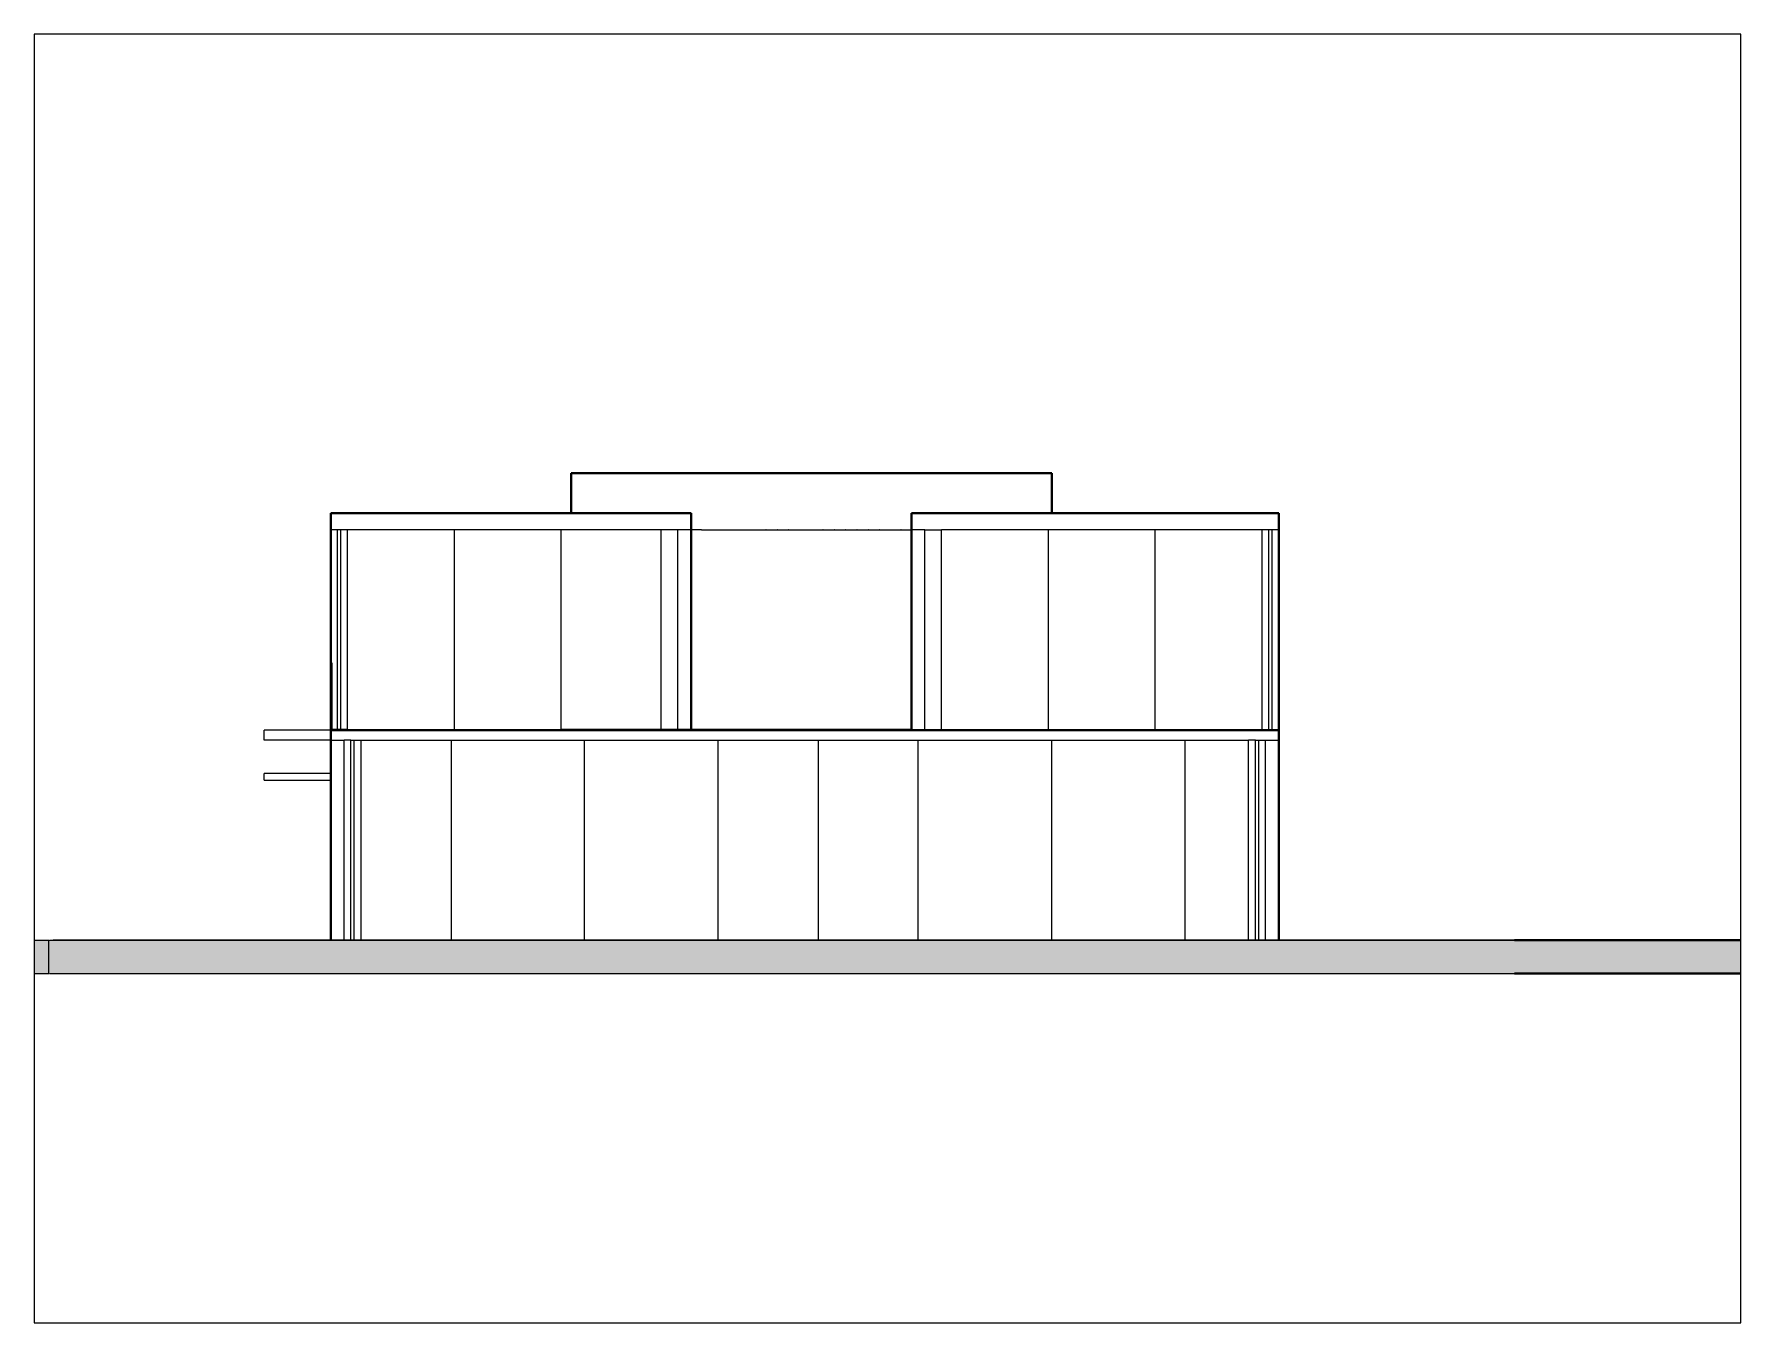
# Paper-space layout '右立面A4' of a CAD drawing. Header units: millimetres. Extents: x 1 to 256, y 1 to 194.
# The model-space entities are those that its viewports show. They can reach past a viewport. Long polylines and large blocks are cut down to what shows.
import ezdxf

# ---------------------------------------------------------------- set-up
doc = ezdxf.new("R2010")
doc.units = ezdxf.units.MM
doc.header["$LTSCALE"] = 1000
doc.layers.add('1', color=7, linetype='Continuous', lineweight=40)

msp = doc.modelspace()

# ---------------------------------------------------------------- hatches: boundary and pattern name
h = msp.add_hatch(color=256)
h.dxf.hatch_style = 1
h.paths.add_polyline_path([(32380, 0.1), (25663.6, 0.1), (22832.4, 0.1), (22832.3, 0), (22832.2, 0.1), (21950.2, 0.1), (20205.5, 0.1), (20203.9, 0.1), (19540.9, 0.1), (19478.4, 0.1), (19478.4, -499.9), (21950.2, -499.9), (25648, -499.9), (32380, -499.9), (55110.6, -499.9), (65031.2, -499.9), (65031.2, 0.1), (55050.1, 0.1), (54418.4, 0.1), (54297.1, 0.1)])
at = {"layer": '1'}
h = msp.add_hatch(color=256, dxfattribs=at)
h.dxf.hatch_style = 1
h.paths.add_polyline_path([(95486.1, 0.1), (86986.1, 0.1), (84594.3, 0.1), (65272.9, 0.1), (65257.1, 0.1), (65253.9, 0.1), (65117.5, 0.1), (65108.1, 0.1), (65031.2, 0.1), (65031.2, -499.9), (86986.1, -499.9), (95486.1, -499.9)])

# ---------------------------------------------------------------- linework, layer by layer
for p, q in [((69354.5, 6150.1), (69254.5, 6150.1)), ((69354.5, 3152.1), (69354.5, 6150.1)), ((69404.5, 6150.1), (69354.5, 6150.1)), ((69404.5, 3152.1), (69404.5, 6150.1)), ((69504.5, 6150.1), (69404.5, 6150.1)), ((69504.5, 5128.3), (69504.5, 6150.1)), ((71104.5, 6150.1), (69504.5, 6150.1)), ((71104.5, 3150.1), (71104.5, 6150.1)), ((72704.5, 6150.1), (71104.5, 6150.1)), ((72704.5, 3152.1), (72704.5, 6150.1)), ((74204.5, 6150.1), (72704.5, 6150.1)), ((74204.5, 3152.1), (74204.5, 6150.1)), ((74454.5, 6150.1), (74204.5, 6150.1)), ((74654.5, 6150.1), (74454.5, 6150.1)), ((74454.5, 3152.1), (74454.5, 6150.1)), ((74804.9, 6150.1), (74654.5, 6150.1)), ((74804.9, 6150.1), (74805.1, 6150.1)), ((74805.1, 6150.1), (74959, 6150.1)), ((74959, 6150.1), (74959.5, 6150.1)), ((74959.5, 6150.1), (75116.5, 6150.1)), ((75116.5, 6150.1), (75117.2, 6150.1)), ((75117.2, 6150.1), (75277.1, 6150.1)), ((75277.1, 6150.1), (75278, 6150.1)), ((75278, 6150.1), (75440.3, 6150.1)), ((75441.5, 6150.1), (75440.3, 6150.1)), ((75441.5, 6150.1), (75605.8, 6150.1)), ((75607.2, 6150.1), (75605.8, 6150.1)), ((75607.2, 6150.1), (75773.2, 6150.1)), ((75774.9, 6150.1), (75773.2, 6150.1)), ((75774.9, 6150.1), (75942.2, 6150.1)), ((75944.1, 6150.1), (75942.2, 6150.1)), ((75944.1, 6150.1), (76112.3, 6150.1)), ((76114.5, 6150.1), (76112.3, 6150.1)), ((76114.5, 6150.1), (76283.2, 6150.1)), ((76285.7, 6150.1), (76283.2, 6150.1)), ((76285.7, 6150.1), (76454.5, 6150.1)), ((76457.2, 6150.1), (76454.5, 6150.1)), ((76457.2, 6150.1), (76625.8, 6150.1)), ((76628.8, 6150.1), (76625.8, 6150.1)), ((76628.8, 6150.1), (76796.7, 6150.1)), ((76799.9, 6150.1), (76796.7, 6150.1)), ((76799.9, 6150.1), (76966.8, 6150.1)), ((76970.3, 6150.1), (76966.8, 6150.1)), ((76970.3, 6150.1), (77135.8, 6150.1)), ((77139.5, 6150.1), (77135.8, 6150.1)), ((77139.5, 6150.1), (77303.2, 6150.1)), ((77307.1, 6150.1), (77303.2, 6150.1)), ((77307.1, 6150.1), (77468.7, 6150.1)), ((77472.8, 6150.1), (77468.7, 6150.1)), ((77472.8, 6150.1), (77632, 6150.1)), ((77636.2, 6150.1), (77632, 6150.1)), ((77636.2, 6150.1), (77792.5, 6150.1)), ((77796.9, 6150.1), (77792.5, 6150.1)), ((77796.9, 6150.1), (77950, 6150.1)), ((77954.5, 6150.1), (77950, 6150.1)), ((78154.5, 6150.1), (77954.5, 6150.1)), ((78154.5, 3150.1), (78154.5, 6150.1)), ((78154.5, 6150.1), (78404.5, 6150.1)), ((78404.5, 3150.1), (78404.5, 6150.1)), ((80004.5, 6150.1), (78404.5, 6150.1)), ((80004.5, 3150.1), (80004.5, 6150.1)), ((81604.5, 6150.1), (80004.5, 6150.1)), ((81604.5, 3150.1), (81604.5, 6150.1)), ((83204.5, 6150.1), (81604.5, 6150.1)), ((83204.5, 3150.1), (83204.5, 6150.1)), ((83304.5, 6150.1), (83204.5, 6150.1)), ((83304.5, 3150.1), (83304.5, 6150.1)), ((83354.5, 6150.1), (83304.5, 6150.1)), ((83354.5, 3150.1), (83354.5, 6150.1)), ((83454.5, 6150.1), (83354.5, 6150.1)), ((69504.5, 3152.1), (69504.5, 5128.3)), ((69274.5, 4152.1), (69254.5, 4152.1)), ((69274.5, 3152.1), (69274.5, 4152.1)), ((68254.5, 3000.1), (68254.5, 3150.1)), ((69254.5, 3150.1), (68254.5, 3150.1)), ((69254.5, 3000.1), (69254.5, 3150.1)), ((69504.5, 3152.1), (70042.5, 3152.1)), ((71617.2, 3152.1), (72704.5, 3152.1)), ((69254.5, 3000.1), (68254.5, 3000.1)), ((69254.5, 3000.1), (69454.5, 3000.1)), ((69454.5, 3000.1), (69454.7, 3000.1)), ((69454.5, 2500.1), (69454.5, 3000.1)), ((69554.7, 3000.1), (69454.7, 3000.1)), ((69454.7, 2500.1), (69454.7, 3000.1)), ((69554.7, 0.1), (69554.7, 3000.1)), ((69554.7, 3000.1), (69604.7, 3000.1)), ((69604.7, 3000.1), (69704.7, 3000.1)), ((69604.7, 0.1), (69604.7, 3000.1)), ((69704.7, 3000.1), (69704.7, 0.1)), ((69704.7, 3000.1), (71054.7, 3000.1)), ((71054.7, 3000.1), (71054.7, 0.1)), ((71054.7, 3000.1), (73054.7, 3000.1)), ((73054.7, 0.1), (73054.7, 3000.1)), ((73054.7, 3000.1), (75054.7, 3000.1)), ((75054.7, 0.1), (75054.7, 3000.1)), ((75054.7, 3000.1), (76554.7, 3000.1)), ((76554.7, 3000.1), (76554.7, 0.1)), ((76554.7, 3000.1), (78054.7, 3000.1)), ((78054.7, 0.1), (78054.7, 3000.1)), ((78054.7, 3000.1), (80054.7, 3000.1)), ((80054.7, 0.1), (80054.7, 3000.1)), ((80054.7, 3000.1), (82054.7, 3000.1)), ((82054.7, 0.1), (82054.7, 3000.1)), ((82054.7, 3000.1), (83004.7, 3000.1)), ((83004.7, 0.1), (83004.7, 3000.1)), ((83104.7, 3000.1), (83004.7, 3000.1)), ((83104.7, 0.1), (83104.7, 3000.1)), ((83104.7, 3000.1), (83154.7, 3000.1)), ((83154.7, 3000.1), (83254.7, 3000.1)), ((83154.7, 0.1), (83154.7, 3000.1)), ((83254.7, 3000.1), (83454.5, 3000.1)), ((83254.7, 0.1), (83254.7, 3000.1)), ((68254.5, 2400.1), (68254.5, 2500.1)), ((69254.5, 2500.1), (68254.5, 2500.1)), ((68254.5, 2400.1), (69254.5, 2400.1)), ((69454.5, 2500.1), (69454.7, 2500.1)), ((69454.5, 2407), (69454.5, 2500.1)), ((69454.7, 2407), (69454.5, 2407)), ((69454.5, 2400.1), (69454.5, 2407)), ((69454.7, 2400.1), (69454.5, 2400.1)), ((69454.5, 1493.2), (69454.5, 2400.1)), ((69454.7, 2407), (69454.7, 2500.1)), ((69454.7, 2400.1), (69454.7, 2407)), ((69454.7, 1493.2), (69454.7, 2400.1)), ((69454.5, 1493.2), (69454.7, 1493.2)), ((69454.5, 907), (69454.5, 1493.2)), ((69454.7, 907), (69454.7, 1493.2)), ((69454.5, 907), (69454.7, 907)), ((69454.5, 900.1), (69454.5, 907)), ((69454.7, 900.1), (69454.5, 900.1)), ((69454.5, 760.1), (69454.5, 900.1)), ((69454.7, 900.1), (69454.7, 907)), ((69454.7, 760.1), (69454.7, 900.1)), ((69454.7, 760.1), (69454.5, 760.1)), ((69454.5, 750.1), (69454.5, 760.1)), ((69454.5, 750.1), (69454.7, 750.1)), ((69454.5, 1.1), (69454.5, 750.1)), ((69454.7, 750.1), (69454.7, 760.1)), ((69454.7, 1.1), (69454.7, 750.1)), ((55050.1, 0.1), (65031.2, 0.1)), ((65031.2, -499.9), (65031.2, 0.1)), ((65037.5, 0.1), (69254.5, 0.1)), ((65037.5, 0.1), (65218, 0.1)), ((65037.5, 0.1), (65405.7, 0.1)), ((65037.5, 0.1), (65313.8, 0.1)), ((65037.5, 0.1), (65186.3, 0.1)), ((65037.5, 0.1), (65079, 0.1)), ((65037.5, 0.1), (65566.8, 0.1)), ((65037.5, 0.1), (65594, 0.1)), ((65037.5, 0.1), (65190.5, 0.1)), ((65037.5, 0.1), (65312.3, 0.1)), ((65037.5, 0.1), (65680, 0.1)), ((65037.5, 0.1), (65685.7, 0.1)), ((65037.5, 0.1), (65504.8, 0.1)), ((65037.5, 0.1), (65474.3, 0.1)), ((65037.5, 0.1), (65262.6, 0.1)), ((65037.5, 0.1), (65450.2, 0.1)), ((65037.5, 0.1), (65358.3, 0.1)), ((65037.5, 0.1), (65230.9, 0.1)), ((65037.5, 0.1), (65123.5, 0.1)), ((65037.5, 0.1), (65067.5, 0.1)), ((65037.5, 0.1), (65611.4, 0.1)), ((65037.5, 0.1), (65235.1, 0.1)), ((65037.5, 0.1), (65356.9, 0.1)), ((65037.5, 0.1), (65059.7, 0.1)), ((65037.5, 0.1), (65724.6, 0.1)), ((65037.5, 0.1), (65730.3, 0.1)), ((65037.5, 0.1), (65549.4, 0.1)), ((65037.5, 0.1), (65518.8, 0.1)), ((65037.5, 0.1), (65224.7, 0.1)), ((65037.5, 0.1), (65412.3, 0.1)), ((65037.5, 0.1), (65320.4, 0.1)), ((65037.5, 0.1), (65193, 0.1)), ((65037.5, 0.1), (65085.6, 0.1)), ((65037.5, 0.1), (65573.5, 0.1)), ((65037.5, 0.1), (65600.7, 0.1)), ((65037.5, 0.1), (65197.2, 0.1)), ((65037.5, 0.1), (65319, 0.1)), ((65037.5, 0.1), (65686.7, 0.1)), ((65037.5, 0.1), (65692.4, 0.1)), ((65037.5, 0.1), (65511.5, 0.1)), ((65037.5, 0.1), (65480.9, 0.1)), ((65037.5, 0.1), (65265.9, 0.1)), ((65037.5, 0.1), (65453.5, 0.1)), ((65037.5, 0.1), (65361.7, 0.1)), ((65037.5, 0.1), (65234.2, 0.1)), ((65037.5, 0.1), (65126.9, 0.1)), ((65037.5, 0.1), (65070.9, 0.1)), ((65037.5, 0.1), (65614.7, 0.1)), ((65037.5, 0.1), (65238.4, 0.1)), ((65037.5, 0.1), (65360.2, 0.1)), ((65037.5, 0.1), (65063.1, 0.1)), ((65037.5, 0.1), (65727.9, 0.1)), ((65037.5, 0.1), (65733.6, 0.1)), ((65037.5, 0.1), (65552.7, 0.1)), ((65037.5, 0.1), (65522.1, 0.1)), ((65037.5, 0.1), (65499.3, 0.1)), ((65037.5, 0.1), (65407.4, 0.1)), ((65037.5, 0.1), (65280, 0.1)), ((65037.5, 0.1), (65172.6, 0.1)), ((65037.5, 0.1), (65040.5, 0.1)), ((65037.5, 0.1), (65116.6, 0.1)), ((65037.5, 0.1), (65068.3, 0.1)), ((65037.5, 0.1), (65075.1, 0.1)), ((65037.5, 0.1), (65108.8, 0.1)), ((65037.5, 0.1), (65773.7, 0.1)), ((65037.5, 0.1), (65779.4, 0.1)), ((65037.5, 0.1), (65598.4, 0.1)), ((65037.5, 0.1), (65567.9, 0.1)), ((65037.5, 0.1), (65569.8, 0.1)), ((65037.5, 0.1), (65477.9, 0.1)), ((65037.5, 0.1), (65243.1, 0.1)), ((65037.5, 0.1), (65110.9, 0.1)), ((65037.5, 0.1), (65187.1, 0.1)), ((65037.5, 0.1), (65073.1, 0.1)), ((65037.5, 0.1), (65138.7, 0.1)), ((65037.5, 0.1), (65083.4, 0.1)), ((65037.5, 0.1), (65145.6, 0.1)), ((65037.5, 0.1), (65844.1, 0.1)), ((65037.5, 0.1), (65849.8, 0.1)), ((65037.5, 0.1), (65668.9, 0.1)), ((65037.5, 0.1), (65638.3, 0.1)), ((65037.5, 0.1), (65561, 0.1)), ((65037.5, 0.1), (65469.1, 0.1)), ((65037.5, 0.1), (65234.3, 0.1)), ((65037.5, 0.1), (65102.2, 0.1)), ((65037.5, 0.1), (65178.3, 0.1)), ((65037.5, 0.1), (65064.3, 0.1)), ((65037.5, 0.1), (65130, 0.1)), ((65037.5, 0.1), (65074.6, 0.1)), ((65037.5, 0.1), (65136.8, 0.1)), ((65037.5, 0.1), (65835.4, 0.1)), ((65037.5, 0.1), (65841.1, 0.1)), ((65037.5, 0.1), (65660.1, 0.1)), ((65037.5, 0.1), (65629.6, 0.1)), ((65043.5, 0.1), (65638.6, 0.1)), ((65046.8, 0.1), (65641.9, 0.1)), ((65047.3, 0.1), (65406, 0.1)), ((65051.7, 0.1), (65253.9, 0.1)), ((65056.1, 0.1), (65341.7, 0.1)), ((65058.3, 0.1), (65260.5, 0.1)), ((65059.3, 0.1), (65311.6, 0.1)), ((65060.6, 0.1), (65660.5, 0.1)), ((65064.9, 0.1), (65350.4, 0.1)), ((65069.7, 0.1), (65284.2, 0.1)), ((65083.3, 0.1), (65106.1, 0.1)), ((65084.4, 0.1), (65608, 0.1)), ((65090, 0.1), (65112.8, 0.1)), ((65091, 0.1), (65614.6, 0.1)), ((65092.5, 0.1), (65687.7, 0.1)), ((65439.8, 0.1), (65094, 0.1)), ((65094.9, 0.1), (65170.5, 0.1)), ((65096.2, 0.1), (65298.4, 0.1)), ((65099.5, 0.1), (65301.7, 0.1)), ((65103.7, 0.1), (65179.3, 0.1)), ((69254.5, 0.1), (65108.1, 0.1)), ((65109, 0.1), (65467.7, 0.1)), ((69254.5, 0.1), (65117.5, 0.1)), ((65117.7, 0.1), (65476.4, 0.1)), ((65119.8, 0.1), (65281.5, 0.1)), ((65121, 0.1), (65373.3, 0.1)), ((65122.3, 0.1), (65722.2, 0.1)), ((65123.6, 0.1), (65334, 0.1)), ((65126.5, 0.1), (65288.1, 0.1)), ((65127.9, 0.1), (65150.7, 0.1)), ((65473.8, 0.1), (65128, 0.1)), ((65128.9, 0.1), (65652.5, 0.1)), ((65129.8, 0.1), (65382.1, 0.1)), ((65130.3, 0.1), (65340.6, 0.1)), ((65131.1, 0.1), (65730.9, 0.1)), ((65131.2, 0.1), (65154, 0.1)), ((65131.4, 0.1), (65345.9, 0.1)), ((65132.3, 0.1), (65655.8, 0.1)), ((65140.2, 0.1), (65354.6, 0.1)), ((65145.3, 0.1), (65347.5, 0.1)), ((65148, 0.1), (65636.2, 0.1)), ((65149.3, 0.1), (65352.2, 0.1)), ((65154.2, 0.1), (65749.4, 0.1)), ((65154.6, 0.1), (65642.9, 0.1)), ((69254.5, 0.1), (65155, 0.1)), ((65155.9, 0.1), (65358.8, 0.1)), ((65163, 0.1), (65758.1, 0.1)), ((69254.5, 0.1), (65164.3, 0.1)), ((65164.4, 0.1), (65326, 0.1)), ((65167.7, 0.1), (65329.3, 0.1)), ((65168.2, 0.1), (65378.6, 0.1)), ((65171.5, 0.1), (65381.9, 0.1)), ((65177, 0.1), (65199.8, 0.1)), ((65178, 0.1), (65701.6, 0.1)), ((65180.3, 0.1), (65643, 0.1)), ((65183.9, 0.1), (65501.1, 0.1)), ((65187, 0.1), (65649.7, 0.1)), ((65190.5, 0.1), (65507.8, 0.1)), ((65192.5, 0.1), (65680.8, 0.1)), ((65193.8, 0.1), (65396.7, 0.1)), ((65195.8, 0.1), (65684.1, 0.1)), ((65197.1, 0.1), (65400, 0.1)), ((65207, 0.1), (65409.2, 0.1)), ((65209.6, 0.1), (65434.8, 0.1)), ((65213.4, 0.1), (65375.1, 0.1)), ((65215.8, 0.1), (65418, 0.1)), ((65216.3, 0.1), (65441.5, 0.1)), ((65217.3, 0.1), (65427.6, 0.1)), ((65224.9, 0.1), (65687.6, 0.1)), ((65228.2, 0.1), (65690.9, 0.1)), ((65228.4, 0.1), (65545.7, 0.1)), ((65231.7, 0.1), (65549, 0.1)), ((65238.7, 0.1), (65261.5, 0.1)), ((65239.7, 0.1), (65763.3, 0.1)), ((65241.6, 0.1), (65729.8, 0.1)), ((65242.9, 0.1), (65445.8, 0.1)), ((65245.4, 0.1), (65616.1, 0.1)), ((65247.4, 0.1), (65270.2, 0.1)), ((65248.5, 0.1), (65772.1, 0.1)), ((65252, 0.1), (65622.7, 0.1)), ((65253.9, 0.1), (65257.1, 0.1)), ((65254.2, 0.1), (65479.4, 0.1)), ((86986.1, 0.1), (65257.1, 0.1)), ((65257.1, 0.1), (65272.9, 0.1)), ((86986.1, 0.1), (65257.1, 0.1)), ((65257.5, 0.1), (65482.7, 0.1)), ((86986.1, 0.1), (65272.9, 0.1)), ((65273.9, 0.1), (65736.6, 0.1)), ((65275.1, 0.1), (65436.8, 0.1)), ((65277.5, 0.1), (65594.7, 0.1)), ((65279, 0.1), (65489.3, 0.1)), ((65283.9, 0.1), (65445.6, 0.1)), ((65284.2, 0.1), (65357, 0.1)), ((65287.7, 0.1), (65522.9, 0.1)), ((65287.7, 0.1), (65498.1, 0.1)), ((65289.9, 0.1), (65660.6, 0.1)), ((65290.8, 0.1), (65363.7, 0.1)), ((65293.2, 0.1), (65664, 0.1)), ((65294.4, 0.1), (65529.6, 0.1)), ((65300.6, 0.1), (65528.6, 0.1)), ((65303.2, 0.1), (65528.4, 0.1)), ((65303.3, 0.1), (65791.6, 0.1)), ((65304.6, 0.1), (65507.5, 0.1)), ((65307.3, 0.1), (65535.3, 0.1)), ((65312.1, 0.1), (65800.3, 0.1)), ((65313.4, 0.1), (65516.3, 0.1)), ((65319.1, 0.1), (65490.3, 0.1)), ((65325.8, 0.1), (65497, 0.1)), ((65328.7, 0.1), (65401.6, 0.1)), ((65330.6, 0.1), (65684.3, 0.1)), ((65332, 0.1), (65404.9, 0.1)), ((65332.3, 0.1), (65567.5, 0.1)), ((65334.3, 0.1), (65538.4, 0.1)), ((65335.6, 0.1), (65570.8, 0.1)), ((65335.6, 0.1), (65798.3, 0.1)), ((65337.2, 0.1), (65691, 0.1)), ((65338.6, 0.1), (65655.5, 0.1)), ((65684.3, 0.1), (65338.6, 0.1)), ((65339, 0.1), (65709.7, 0.1)), ((65339.2, 0.1), (65656.5, 0.1)), ((65339.9, 0.1), (65469.1, 0.1)), ((65340.9, 0.1), (65545, 0.1)), ((65344.4, 0.1), (65807.1, 0.1)), ((65345.2, 0.1), (65573.2, 0.1)), ((65345.2, 0.1), (65662.2, 0.1)), ((65691, 0.1), (65345.2, 0.1)), ((65346.6, 0.1), (65475.7, 0.1)), ((65348, 0.1), (65665.2, 0.1)), ((65348.5, 0.1), (65576.5, 0.1)), ((65363.7, 0.1), (65534.9, 0.1)), ((65364.1, 0.1), (65667.1, 0.1)), ((65364.9, 0.1), (65590.1, 0.1)), ((65367, 0.1), (65538.2, 0.1)), ((65370.7, 0.1), (65673.8, 0.1)), ((65373.7, 0.1), (65598.9, 0.1)), ((65375.1, 0.1), (65728.9, 0.1)), ((65377.8, 0.1), (65450.7, 0.1)), ((65378.4, 0.1), (65732.2, 0.1)), ((65378.8, 0.1), (65582.9, 0.1)), ((65381.4, 0.1), (65616.6, 0.1)), ((65382.1, 0.1), (65586.2, 0.1)), ((65383.1, 0.1), (65700.1, 0.1)), ((65728.9, 0.1), (65383.1, 0.1)), ((65384.5, 0.1), (65513.6, 0.1)), ((65386.4, 0.1), (65703.4, 0.1)), ((65732.2, 0.1), (65386.4, 0.1)), ((65387.8, 0.1), (65516.9, 0.1)), ((65394.2, 0.1), (65622.2, 0.1)), ((65396.8, 0.1), (65573.3, 0.1)), ((65399.1, 0.1), (65685.3, 0.1)), ((65400.7, 0.1), (65771.4, 0.1)), ((65403.5, 0.1), (65580, 0.1)), ((65405.7, 0.1), (65691.9, 0.1)), ((65408.6, 0.1), (65711.7, 0.1)), ((65409.5, 0.1), (65780.2, 0.1)), ((65412, 0.1), (65715, 0.1)), ((65412.8, 0.1), (65583.9, 0.1)), ((65424.2, 0.1), (65778, 0.1)), ((65427.9, 0.1), (65632, 0.1)), ((65432.2, 0.1), (65749.2, 0.1)), ((65778, 0.1), (65432.2, 0.1)), ((65433.5, 0.1), (65562.7, 0.1)), ((65439.5, 0.1), (65512.4, 0.1)), ((65441.4, 0.1), (65617.9, 0.1)), ((65443.1, 0.1), (65678.3, 0.1)), ((65443.6, 0.1), (65729.8, 0.1)), ((65444.7, 0.1), (65621.2, 0.1)), ((65446.9, 0.1), (65733.1, 0.1)), ((65448.3, 0.1), (65521.1, 0.1)), ((65451.8, 0.1), (65687, 0.1)), ((65455.9, 0.1), (65683.9, 0.1)), ((65457.7, 0.1), (65760.8, 0.1)), ((65458.6, 0.1), (65646.9, 0.1)), ((65460.2, 0.1), (65579.2, 0.1)), ((65464.7, 0.1), (65692.7, 0.1)), ((65465.2, 0.1), (65653.6, 0.1)), ((65466.8, 0.1), (65585.8, 0.1)), ((65474.5, 0.1), (65645.6, 0.1)), ((65483.2, 0.1), (65654.4, 0.1)), ((65485.9, 0.1), (65839.7, 0.1)), ((65489.6, 0.1), (65693.7, 0.1)), ((65490.5, 0.1), (65667, 0.1)), ((65492.7, 0.1), (65778.9, 0.1)), ((65493.9, 0.1), (65810.9, 0.1)), ((65839.7, 0.1), (65493.9, 0.1)), ((65494.7, 0.1), (65848.4, 0.1)), ((65495.2, 0.1), (65624.4, 0.1)), ((65498.4, 0.1), (65702.5, 0.1)), ((65498.9, 0.1), (65678.2, 0.1)), ((65502.2, 0.1), (65625.3, 0.1)), ((65502.6, 0.1), (65819.6, 0.1)), ((65848.4, 0.1), (65502.6, 0.1)), ((65503.1, 0.1), (65691.5, 0.1)), ((65504, 0.1), (65633.2, 0.1)), ((65504.7, 0.1), (65623.7, 0.1)), ((65505.6, 0.1), (65684.9, 0.1)), ((65506.4, 0.1), (65694.8, 0.1)), ((65508, 0.1), (65627, 0.1)), ((65508.9, 0.1), (65632, 0.1)), ((65519.4, 0.1), (65822.5, 0.1)), ((65528.2, 0.1), (65831.2, 0.1)), ((65538.7, 0.1), (65671.6, 0.1)), ((65543.5, 0.1), (65722.8, 0.1)), ((65545.3, 0.1), (65678.2, 0.1)), ((65546.8, 0.1), (65669.9, 0.1)), ((65546.8, 0.1), (65726.1, 0.1)), ((65550.1, 0.1), (65673.2, 0.1)), ((65552.2, 0.1), (65740.6, 0.1)), ((65552.2, 0.1), (65728.7, 0.1)), ((65553.8, 0.1), (65672.8, 0.1)), ((65554.4, 0.1), (65840.6, 0.1)), ((65560.9, 0.1), (65737.4, 0.1)), ((65563.1, 0.1), (65849.4, 0.1)), ((65569.8, 0.1), (65687.2, 0.1)), ((65576.4, 0.1), (65693.9, 0.1)), ((65580.9, 0.1), (65750.9, 0.1)), ((65583.2, 0.1), (65716.1, 0.1)), ((65586.5, 0.1), (65719.4, 0.1)), ((65592.6, 0.1), (65771.8, 0.1)), ((65595.8, 0.1), (65719, 0.1)), ((65613.9, 0.1), (65802.3, 0.1)), ((65614.3, 0.1), (65731.8, 0.1)), ((65615.5, 0.1), (65734.5, 0.1)), ((65617.6, 0.1), (65735.1, 0.1)), ((65622.7, 0.1), (65811, 0.1)), ((65624.3, 0.1), (65743.3, 0.1)), ((65632.3, 0.1), (65765.2, 0.1)), ((65654.3, 0.1), (65833.5, 0.1)), ((65657.6, 0.1), (65780.7, 0.1)), ((65663, 0.1), (65842.3, 0.1)), ((65663.4, 0.1), (65780.9, 0.1)), ((65666.3, 0.1), (65789.4, 0.1)), ((65694, 0.1), (65826.9, 0.1)), ((65702.8, 0.1), (65835.7, 0.1)), ((65725.1, 0.1), (65842.6, 0.1)), ((65733.9, 0.1), (65851.3, 0.1)), ((65905.1, 0.1), (66073.5, 0.1)), ((66229.1, 0.1), (66244.8, 0.1)), ((66553, 0.1), (66568.8, 0.1)), ((69254.5, 0.1), (66910.8, 0.1)), ((69254.5, 0.1), (67713.1, 0.1)), ((68950.1, 0.1), (69266.1, 0.1)), ((68950.1, 0.1), (68994.4, 0.1)), ((75328.2, 0.1), (68969.1, 0.1)), ((68994.4, 0.1), (68969.1, 0.1)), ((74258.5, 0.1), (68994.4, 0.1)), ((74258.5, 0.1), (69115.9, 0.1)), ((69132.7, 0.1), (69115.9, 0.1)), ((74988.2, 0.1), (69132.7, 0.1)), ((69187.3, 0.1), (86986.1, 0.1)), ((69187.3, 0.1), (69218.9, 0.1)), ((86986.1, 0.1), (69218.9, 0.1)), ((69254.5, 0.1), (69454.5, 0.1)), ((69323.4, 0.1), (69298.1, 0.1)), ((69454.1, 0.1), (69437.3, 0.1)), ((69454.7, 1.1), (69454.5, 1.1)), ((69454.5, 0.1), (69454.5, 1.1)), ((69454.7, 0.1), (69454.5, 0.1)), ((69454.7, 0.1), (69454.5, 0.1)), ((69454.7, 0.1), (69454.5, 0.1)), ((69454.7, 0.1), (69454.5, 0.1)), ((69454.7, 0.1), (69454.5, 0.1)), ((69454.7, 0.1), (69454.5, 0.1)), ((69454.7, 0.1), (69454.5, 0.1)), ((69454.7, 0.1), (69454.7, 1.1)), ((69454.7, 0.1), (69554.7, 0.1)), ((69508.7, 0.1), (69540.3, 0.1)), ((69604.7, 0.1), (69554.7, 0.1)), ((69704.7, 0.1), (69604.7, 0.1)), ((71054.7, 0.1), (69704.7, 0.1)), ((73054.7, 0.1), (71054.7, 0.1)), ((78549.1, 0.1), (72910.9, 0.1)), ((73054.7, 0.1), (75054.7, 0.1)), ((76945.1, 0.1), (74666, 0.1)), ((77352.8, 0.1), (74988.2, 0.1)), ((75054.7, 0.1), (76554.7, 0.1)), ((78549.1, 0.1), (75328.2, 0.1)), ((78422.5, 0.1), (76057.9, 0.1)), ((79278.8, 0.1), (76057.9, 0.1)), ((76554.7, 0.1), (78054.7, 0.1)), ((80182.6, 0.1), (76945.1, 0.1)), ((80912.3, 0.1), (77674.8, 0.1)), ((79618.8, 0.1), (77674.8, 0.1)), ((78054.7, 0.1), (80054.7, 0.1)), ((80765.7, 0.1), (78721, 0.1)), ((81643.4, 0.1), (79278.8, 0.1)), ((81114.1, 0.1), (79618.8, 0.1)), ((81835.4, 0.1), (79790.7, 0.1)), ((80182.6, 0.1), (79977.8, 0.1)), ((80054.7, 0.1), (82054.7, 0.1)), ((82713.1, 0.1), (80348.5, 0.1)), ((81843.8, 0.1), (80348.5, 0.1)), ((85950.6, 0.1), (80912.3, 0.1)), ((81114.1, 0.1), (81843.8, 0.1)), ((86986.1, 0.1), (81733, 0.1)), ((82054.7, 0.1), (83004.7, 0.1)), ((83004.7, 0.1), (83104.7, 0.1)), ((85056.3, 0.1), (83011.6, 0.1)), ((83154.7, 0.1), (83104.7, 0.1)), ((83254.7, 0.1), (83154.7, 0.1)), ((83254.7, 0.1), (83454.5, 0.1)), ((86986.1, 0.1), (83454.5, 0.1)), ((86986.1, 0.1), (83454.5, 0.1)), ((86986.1, 0.1), (83454.5, 0.1)), ((86986.1, 0.1), (83454.5, 0.1)), ((86986.1, 0.1), (83454.5, 0.1)), ((85402.5, 0.1), (83454.5, 0.1)), ((84600.2, 0.1), (83454.5, 0.1)), ((86986.1, 0.1), (83454.5, 0.1)), ((86126, 0.1), (84081.3, 0.1)), ((84594.3, 0.1), (86986.1, 0.1)), ((86986.1, 0.1), (84594.3, 0.1)), ((86986.1, 0.1), (85631.8, 0.1)), ((86986.1, 0.1), (86434.1, 0.1)), ((55110.6, -499.9), (65031.2, -499.9)), ((65037.5, -499.9), (86986.1, -499.9))]:
    msp.add_line(p, q)
for p, q in [((72854.8, 7000.1), (72856.8, 7000.1)), ((72854.8, 6850.1), (72854.8, 7000.1)), ((72866.8, 7000.1), (72856.8, 7000.1)), ((72884.8, 7000.1), (72866.8, 7000.1)), ((72910.9, 7000.1), (72884.8, 7000.1)), ((72944.8, 7000.1), (72910.9, 7000.1)), ((72986.5, 7000.1), (72944.8, 7000.1)), ((73036, 7000.1), (72986.5, 7000.1)), ((73093.1, 7000.1), (73036, 7000.1)), ((73157.7, 7000.1), (73093.1, 7000.1)), ((73229.7, 7000.1), (73157.7, 7000.1)), ((73308.9, 7000.1), (73229.7, 7000.1)), ((73395, 7000.1), (73308.9, 7000.1)), ((73488.1, 7000.1), (73395, 7000.1)), ((73587.7, 7000.1), (73488.1, 7000.1)), ((73693.7, 7000.1), (73587.7, 7000.1)), ((73805.9, 7000.1), (73693.7, 7000.1)), ((73924, 7000.1), (73805.9, 7000.1)), ((74047.7, 7000.1), (73924, 7000.1)), ((74176.9, 7000.1), (74047.7, 7000.1)), ((74311.1, 7000.1), (74176.9, 7000.1)), ((74450, 7000.1), (74311.1, 7000.1)), ((74593.5, 7000.1), (74450, 7000.1)), ((74741.1, 7000.1), (74593.5, 7000.1)), ((74892.5, 7000.1), (74741.1, 7000.1)), ((75047.4, 7000.1), (74892.5, 7000.1)), ((75205.5, 7000.1), (75047.4, 7000.1)), ((75366.3, 7000.1), (75205.5, 7000.1)), ((75529.6, 7000.1), (75366.3, 7000.1)), ((75694.9, 7000.1), (75529.6, 7000.1)), ((75862, 7000.1), (75694.9, 7000.1)), ((76030.3, 7000.1), (75862, 7000.1)), ((76199.6, 7000.1), (76030.3, 7000.1)), ((76369.5, 7000.1), (76199.6, 7000.1)), ((76369.5, 7000.1), (76454.5, 7000.1)), ((76454.5, 7000.1), (76539.5, 7000.1)), ((76539.5, 7000.1), (76709.4, 7000.1)), ((76709.4, 7000.1), (76878.7, 7000.1)), ((76878.7, 7000.1), (77047, 7000.1)), ((77047, 7000.1), (77214.1, 7000.1)), ((77214.1, 7000.1), (77379.4, 7000.1)), ((77379.4, 7000.1), (77542.7, 7000.1)), ((77542.7, 7000.1), (77703.5, 7000.1)), ((77703.5, 7000.1), (77861.6, 7000.1)), ((77861.6, 7000.1), (78016.5, 7000.1)), ((78016.5, 7000.1), (78167.9, 7000.1)), ((78167.9, 7000.1), (78315.5, 7000.1)), ((78315.5, 7000.1), (78459, 7000.1)), ((78459, 7000.1), (78598, 7000.1)), ((78598, 7000.1), (78732.2, 7000.1)), ((78732.2, 7000.1), (78861.3, 7000.1)), ((78861.3, 7000.1), (78985, 7000.1)), ((78985, 7000.1), (79103.1, 7000.1)), ((79103.1, 7000.1), (79215.3, 7000.1)), ((79215.3, 7000.1), (79321.3, 7000.1)), ((79321.3, 7000.1), (79421, 7000.1)), ((79421, 7000.1), (79514, 7000.1)), ((79514, 7000.1), (79600.2, 7000.1)), ((79600.2, 7000.1), (79679.3, 7000.1)), ((79679.3, 7000.1), (79751.3, 7000.1)), ((79751.3, 7000.1), (79815.9, 7000.1)), ((79815.9, 7000.1), (79873, 7000.1)), ((79873, 7000.1), (79922.5, 7000.1)), ((79922.5, 7000.1), (79964.2, 7000.1)), ((79964.2, 7000.1), (79998.2, 7000.1)), ((79998.2, 7000.1), (80024.2, 7000.1)), ((80024.2, 7000.1), (80042.2, 7000.1)), ((80042.2, 7000.1), (80052.2, 7000.1)), ((80052.2, 7000.1), (80054.3, 7000.1)), ((80054.3, 6850.1), (80054.3, 7000.1)), ((72854.5, 6400.1), (72854.5, 6850.1)), ((72854.8, 6850.1), (72854.5, 6850.1)), ((80054.5, 6400.1), (80054.5, 6850.1)), ((69254.5, 6300.1), (69254.5, 6400.1)), ((69254.5, 6400.1), (69304.5, 6400.1)), ((72854.5, 6400.1), (69304.5, 6400.1)), ((72858.6, 6400.1), (72854.5, 6400.1)), ((72870.8, 6400.1), (72858.6, 6400.1)), ((72891.2, 6400.1), (72870.8, 6400.1)), ((72919.6, 6400.1), (72891.2, 6400.1)), ((72956, 6400.1), (72919.6, 6400.1)), ((73000.3, 6400.1), (72956, 6400.1)), ((73052.5, 6400.1), (73000.3, 6400.1)), ((73112.4, 6400.1), (73052.5, 6400.1)), ((73179.8, 6400.1), (73112.4, 6400.1)), ((73254.7, 6400.1), (73179.8, 6400.1)), ((73336.8, 6400.1), (73254.7, 6400.1)), ((73426, 6400.1), (73336.8, 6400.1)), ((73522, 6400.1), (73426, 6400.1)), ((73624.7, 6400.1), (73522, 6400.1)), ((73733.8, 6400.1), (73624.7, 6400.1)), ((73849.1, 6400.1), (73733.8, 6400.1)), ((73970.2, 6400.1), (73849.1, 6400.1)), ((74097, 6400.1), (73970.2, 6400.1)), ((74229.1, 6400.1), (74097, 6400.1)), ((74366.3, 6400.1), (74229.1, 6400.1)), ((74508.2, 6400.1), (74366.3, 6400.1)), ((74654.5, 6400.1), (74508.2, 6400.1)), ((74654.5, 6300.1), (74654.5, 6400.1)), ((77954.5, 6300.1), (77954.5, 6400.1)), ((77954.5, 6400.1), (78004.5, 6400.1)), ((78104.1, 6400.1), (78004.5, 6400.1)), ((78254.5, 6400.1), (78104.1, 6400.1)), ((78400.8, 6400.1), (78254.5, 6400.1)), ((78542.7, 6400.1), (78400.8, 6400.1)), ((78679.9, 6400.1), (78542.7, 6400.1)), ((78812, 6400.1), (78679.9, 6400.1)), ((78938.8, 6400.1), (78812, 6400.1)), ((79060, 6400.1), (78938.8, 6400.1)), ((79175.2, 6400.1), (79060, 6400.1)), ((79284.3, 6400.1), (79175.2, 6400.1)), ((79387, 6400.1), (79284.3, 6400.1)), ((79483, 6400.1), (79387, 6400.1)), ((79572.2, 6400.1), (79483, 6400.1)), ((79654.3, 6400.1), (79572.2, 6400.1)), ((79729.2, 6400.1), (79654.3, 6400.1)), ((79796.6, 6400.1), (79729.2, 6400.1)), ((79856.5, 6400.1), (79796.6, 6400.1)), ((79908.7, 6400.1), (79856.5, 6400.1)), ((79953, 6400.1), (79908.7, 6400.1)), ((79989.5, 6400.1), (79953, 6400.1)), ((80017.9, 6400.1), (79989.5, 6400.1)), ((80038.2, 6400.1), (80017.9, 6400.1)), ((80050.4, 6400.1), (80038.2, 6400.1)), ((80054.5, 6400.1), (80050.4, 6400.1)), ((83454.5, 6400.1), (80054.5, 6400.1)), ((83454.5, 6300.1), (83454.5, 6400.1)), ((69254.5, 6150.1), (69254.5, 6300.1)), ((69254.5, 6150.1), (69254.5, 3150.1)), ((74654.5, 6150.1), (74654.5, 6300.1)), ((74654.5, 3152.1), (74654.5, 6150.1)), ((77954.5, 6150.1), (77954.5, 6300.1)), ((77954.5, 3152.1), (77954.5, 6150.1)), ((83454.5, 6150.1), (83454.5, 6300.1)), ((83454.5, 6150.1), (83454.5, 3150.1)), ((69254.5, 4152.1), (69254.5, 3150.1)), ((69254.5, 3150.1), (69274.5, 3152.1)), ((69274.5, 3150.1), (69254.5, 3150.1)), ((69254.5, 3150.1), (69254.5, 3000.1)), ((69274.5, 3152.1), (69274.5, 3150.1)), ((69274.5, 3152.1), (69354.5, 3152.1)), ((69274.5, 3150.1), (69274.5, 3152.1)), ((69354.5, 3150.1), (69274.5, 3150.1)), ((69354.5, 3150.1), (69354.5, 3152.1)), ((69354.5, 3152.1), (69404.5, 3152.1)), ((69404.5, 3150.1), (69354.5, 3150.1)), ((69404.5, 3150.1), (69404.5, 3152.1)), ((69404.5, 3152.1), (69504.5, 3152.1)), ((69504.5, 3150.1), (69404.5, 3150.1)), ((69504.5, 3150.1), (69504.5, 3152.1)), ((71617.2, 3150.1), (69504.5, 3150.1)), ((72704.5, 3150.1), (71613, 3150.1)), ((72704.5, 3150.1), (72704.5, 3152.1)), ((72704.5, 3152.1), (74204.5, 3152.1)), ((74204.5, 3150.1), (72704.5, 3150.1)), ((74204.5, 3150.1), (74204.5, 3152.1)), ((74204.5, 3152.1), (74454.5, 3152.1)), ((74454.5, 3150.1), (74204.5, 3150.1)), ((74454.5, 3150.1), (74454.5, 3152.1)), ((74454.5, 3152.1), (74654.5, 3152.1)), ((74654.5, 3150.1), (74454.5, 3150.1)), ((74654.5, 3150.1), (74654.5, 3152.1)), ((74654.5, 3152.1), (74805.1, 3152.1)), ((74805.1, 3150.1), (74654.5, 3150.1)), ((74805.1, 3152.1), (74959.5, 3152.1)), ((74959.5, 3150.1), (74805.1, 3150.1)), ((74959.5, 3152.1), (75117.2, 3152.1)), ((75117.2, 3150.1), (74959.5, 3150.1)), ((75117.2, 3152.1), (75278, 3152.1)), ((75278, 3150.1), (75117.2, 3150.1)), ((75278, 3152.1), (75441.5, 3152.1)), ((75441.5, 3150.1), (75278, 3150.1)), ((75441.5, 3152.1), (75607.2, 3152.1)), ((75607.2, 3150.1), (75441.5, 3150.1)), ((75607.2, 3152.1), (75774.9, 3152.1)), ((75774.9, 3150.1), (75607.2, 3150.1)), ((75774.9, 3152.1), (75944.1, 3152.1)), ((75944.1, 3150.1), (75774.9, 3150.1)), ((75944.1, 3152.1), (76114.5, 3152.1)), ((76114.5, 3150.1), (75944.1, 3150.1)), ((76114.5, 3152.1), (76285.7, 3152.1)), ((76285.7, 3150.1), (76114.5, 3150.1)), ((76285.7, 3152.1), (76457.2, 3152.1)), ((76457.2, 3150.1), (76285.7, 3150.1)), ((76457.2, 3152.1), (76628.8, 3152.1)), ((76628.8, 3150.1), (76457.2, 3150.1)), ((76628.8, 3152.1), (76799.9, 3152.1)), ((76799.9, 3150.1), (76628.8, 3150.1)), ((76799.9, 3152.1), (76970.3, 3152.1)), ((76970.3, 3150.1), (76799.9, 3150.1)), ((76970.3, 3152.1), (77139.5, 3152.1)), ((77139.5, 3150.1), (76970.3, 3150.1)), ((77139.5, 3152.1), (77307.1, 3152.1)), ((77307.1, 3150.1), (77139.5, 3150.1)), ((77307.1, 3152.1), (77472.8, 3152.1)), ((77472.8, 3150.1), (77307.1, 3150.1)), ((77472.8, 3152.1), (77636.2, 3152.1)), ((77636.2, 3150.1), (77472.8, 3150.1)), ((77636.2, 3152.1), (77796.9, 3152.1)), ((77796.9, 3150.1), (77636.2, 3150.1)), ((77796.9, 3152.1), (77954.5, 3152.1)), ((77954.5, 3150.1), (77796.9, 3150.1)), ((77954.5, 3152.1), (77954.5, 3150.1)), ((78154.5, 3150.1), (77954.5, 3150.1)), ((78404.5, 3150.1), (78154.5, 3150.1)), ((80004.5, 3150.1), (78404.5, 3150.1)), ((81604.5, 3150.1), (80004.5, 3150.1)), ((83204.5, 3150.1), (81604.5, 3150.1)), ((83204.5, 3150.1), (83304.5, 3150.1)), ((83354.5, 3150.1), (83304.5, 3150.1)), ((83354.5, 3150.1), (83454.5, 3150.1)), ((83454.5, 3000.1), (83454.5, 3150.1)), ((69254.5, 3000.1), (69254.5, 2500.1)), ((83454.5, 0.1), (83454.5, 3000.1)), ((69254.5, 2500.1), (69254.5, 2400.1)), ((69254.5, 2400.1), (69254.5, 0.1))]:
    msp.add_line(p, q, dxfattribs=at)
msp.add_lwpolyline([(86986.1, 0.1), (95486.1, 0.1), (95486.1, -499.9), (86986.1, -499.9)], dxfattribs=at)

psp = doc.layouts.new('右立面A4')

# ---------------------------------------------------------------- viewports
at = {"layer": '1'}
psp.add_viewport(center=(128.62, 97.74), size=(255.69, 193.0825), view_center_point=(77594.08, 3922.33), view_height=19308.2509, dxfattribs=at)

doc.saveas('drawing.dxf')
